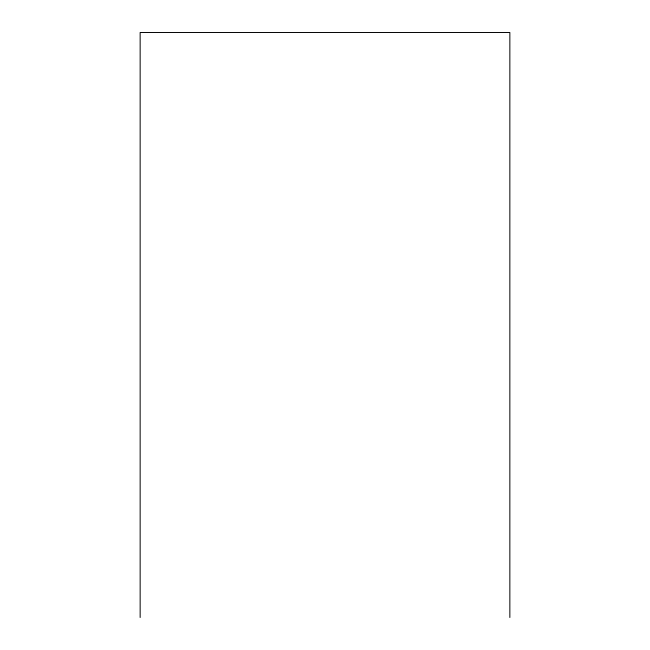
<?xml version="1.0" encoding="UTF-8"?>
<svg xmlns="http://www.w3.org/2000/svg" width="650" height="650" viewBox="0 0 650 650"><rect width="100%" height="100%" fill="white"/><g stroke="black" fill="none" stroke-linecap="round" stroke-linejoin="round"><path stroke-width="0.97" d="M509.852 617.5L509.852 32.5L140.148 32.5L140.148 617.5"/></g></svg>
